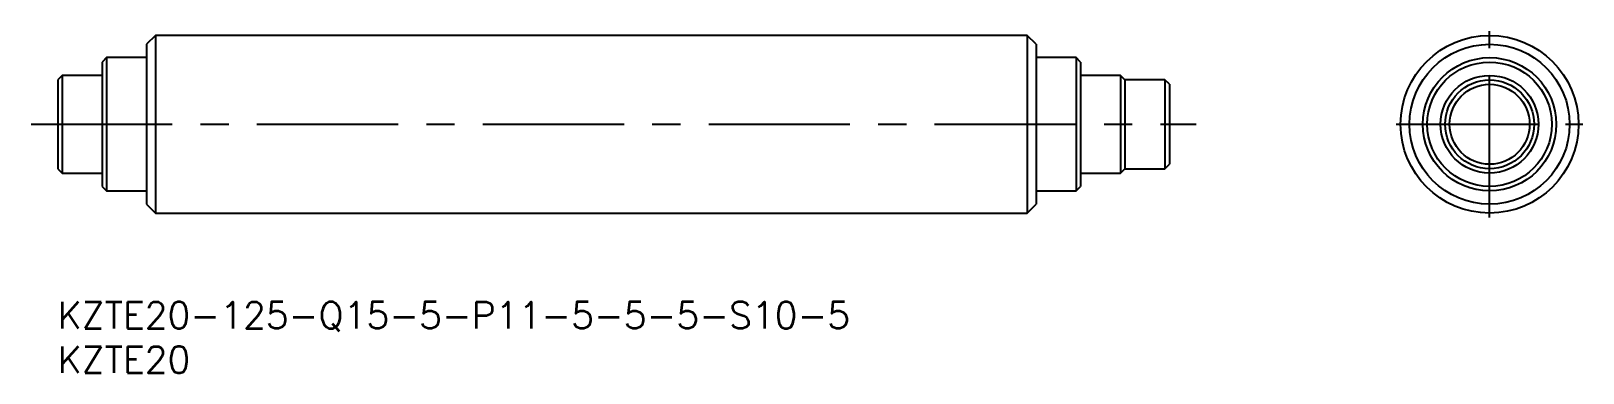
# Model space of a CAD drawing. Extents: x -3 to 172, y -8 to 30.
import ezdxf

# ---------------------------------------------------------------- set-up
doc = ezdxf.new("R2010")
doc.units = 0
doc.header["$LTSCALE"] = 0.5
doc.linetypes.add('CENTER', pattern=[50.8, 31.75, -6.35, 6.35, -6.35])
for name, color, linetype in [('MSM_CENTER', 1, 'CENTER'), ('MSM_CONTINUOUS', 7, 'CONTINUOUS'), ('MSM_PART_NUMBER', 7, 'CONTINUOUS')]:
    doc.layers.add(name, color=color, linetype=linetype)
doc.styles.get("Standard").update_dxf_attribs({"font": 'txt.shx', "height": 3, "bigfont": 'bigfont.shx'})

msp = doc.modelspace()

# ---------------------------------------------------------------- linework, layer by layer
at = {"layer": 'MSM_CENTER'}
for p, q in [((161, 9.5), (161, 30.5)), ((-3, 20), (128, 20)), ((150.5, 20), (171.5, 20))]:
    msp.add_line(p, q, dxfattribs=at)
at = {"layer": 'MSM_CONTINUOUS'}
for p, q in [((11, 30), (10, 29)), ((109, 30), (11, 30)), ((11, 30), (11, 10)), ((110, 29), (109, 30)), ((109, 30), (109, 10)), ((10, 29), (10, 11)), ((110, 29), (110, 11)), ((5.5, 27.5), (5, 27)), ((5, 27), (5, 13)), ((10, 27.5), (5.5, 27.5)), ((5.5, 27.5), (5.5, 12.5)), ((114.5, 27.5), (110, 27.5)), ((115, 27), (114.5, 27.5)), ((114.5, 27.5), (114.5, 12.5)), ((115, 27), (115, 13)), ((0.5, 25.5), (0, 25)), ((0, 25), (0, 15)), ((5, 25.5), (0.5, 25.5)), ((0.5, 25.5), (0.5, 14.5)), ((119.5, 25.5), (115, 25.5)), ((120, 25), (119.5, 25.5)), ((119.5, 25.5), (119.5, 14.5)), ((124.5, 25), (120, 25)), ((120, 25), (120, 15)), ((125, 24.5), (124.5, 25)), ((124.5, 25), (124.5, 15)), ((125, 24.5), (125, 15.5)), ((0, 15), (0.5, 14.5)), ((0.5, 14.5), (5, 14.5)), ((115, 14.5), (119.5, 14.5)), ((119.5, 14.5), (120, 15)), ((120, 15), (124.5, 15)), ((124.5, 15), (125, 15.5)), ((5, 13), (5.5, 12.5)), ((5.5, 12.5), (10, 12.5)), ((110, 12.5), (114.5, 12.5)), ((114.5, 12.5), (115, 13)), ((10, 11), (11, 10)), ((109, 10), (110, 11)), ((11, 10), (109, 10))]:
    msp.add_line(p, q, dxfattribs=at)
for radius in [10, 9, 7.5, 7, 5.5, 5, 4.5]:
    msp.add_circle((161, 20), radius, dxfattribs=at)

# ---------------------------------------------------------------- texts
at = {"layer": 'MSM_PART_NUMBER'}
for s, p in [('KZTE20-125-Q15-5-P11-5-5-5-S10-5', (0, -3)), ('KZTE20', (0, -8))]:
    msp.add_text(s, height=3, dxfattribs=at).set_placement(p)

doc.saveas('drawing.dxf')
